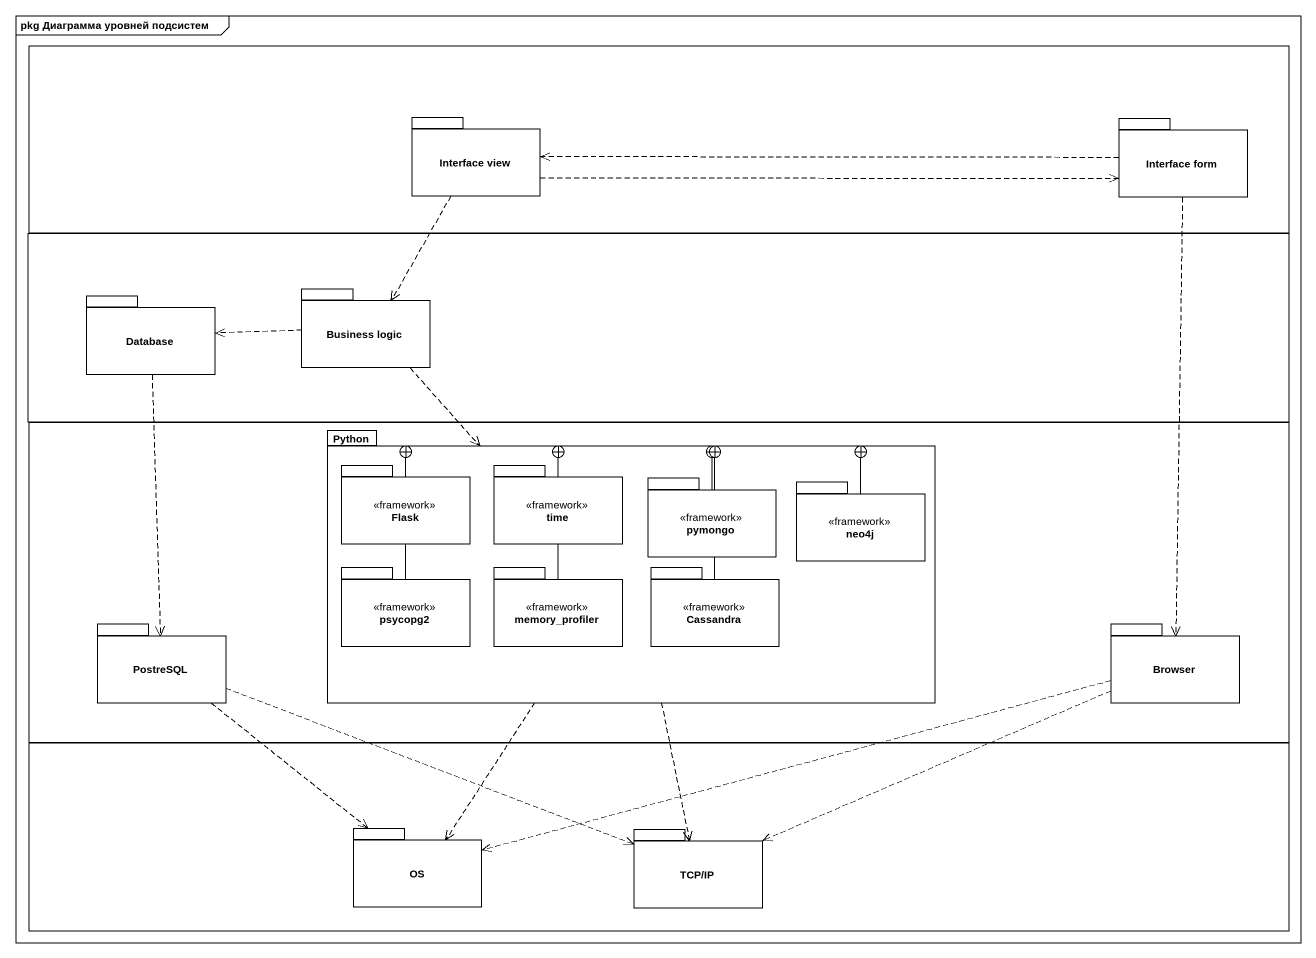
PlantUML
@startuml
mainframe pkg Диаграмма уровней подсистем
rectangle " " as rectangle1 {
  package "Interface view" as Interface_view {
  }
  package "Interface form" as Interface_form {
  }
}
rectangle " " as rectangle2 {
  package "Database" as Database_ {
  }
  package "Business logic" as Business_logic {
  }
}
rectangle " " as rectangle3 {
  package Python {
    package Flask <<framework>> {
    }
    package time <<framework>> {
    }
    package pymongo <<framework>> {
    }
    package neo4j <<framework>> {
    }
    package psycopg2 <<framework>> {
    }
    package memory_profiler <<framework>> {
    }
    package Cassandra <<framework>> {
    }
  }
  package PostreSQL {
  }
  package Browser {
  }
}
rectangle " " as rectangle4 {
  package OS {
  }
  package "TCP/IP" as TCP_IP {
  }
}
Interface_view .right.> Interface_form
Interface_view ..> Business_logic
Interface_form .left.> Interface_view
Interface_form ..> Browser
Database_ ..> PostreSQL
Business_logic .left.> Database_
Business_logic ..> Python
Python ..> OS
Python ..> TCP_IP
Flask -right-+ Python
time --+ Python
pymongo --+ Python
neo4j -left-+ Python
psycopg2 -right-+ Python
memory_profiler -right-+ Python
Cassandra -left-+ Python
PostreSQL ..> OS
PostreSQL .right.> TCP_IP
Browser .left.> OS
Browser .left.> TCP_IP
@enduml
